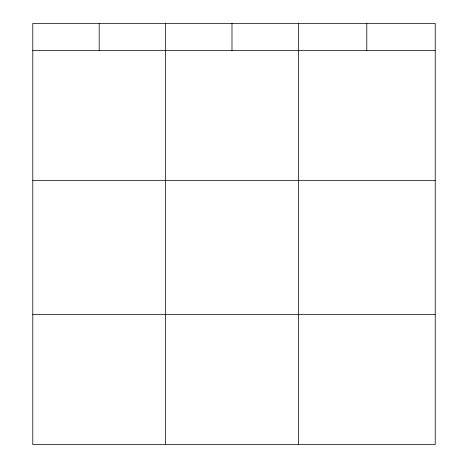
<?xml version="1.0" encoding="UTF-8"?>
<svg xmlns="http://www.w3.org/2000/svg" width="468" height="468" viewBox="0 0 468 468"><rect width="100%" height="100%" fill="white"/><g stroke="black" fill="none" stroke-linecap="round" stroke-linejoin="round"><path stroke-width="0.7" d="M435.217 180.56L435.217 23.4L32.783 23.4L32.783 444.6L435.217 444.6L435.217 180.56L32.783 180.56M32.783 50.515L435.217 50.515M32.783 314.549L435.217 314.549M366.801 23.4L366.801 50.515M298.391 23.4L298.391 444.6M231.988 23.4L231.988 50.515M165.584 23.4L165.584 444.6M99.187 23.4L99.187 50.515"/></g></svg>
